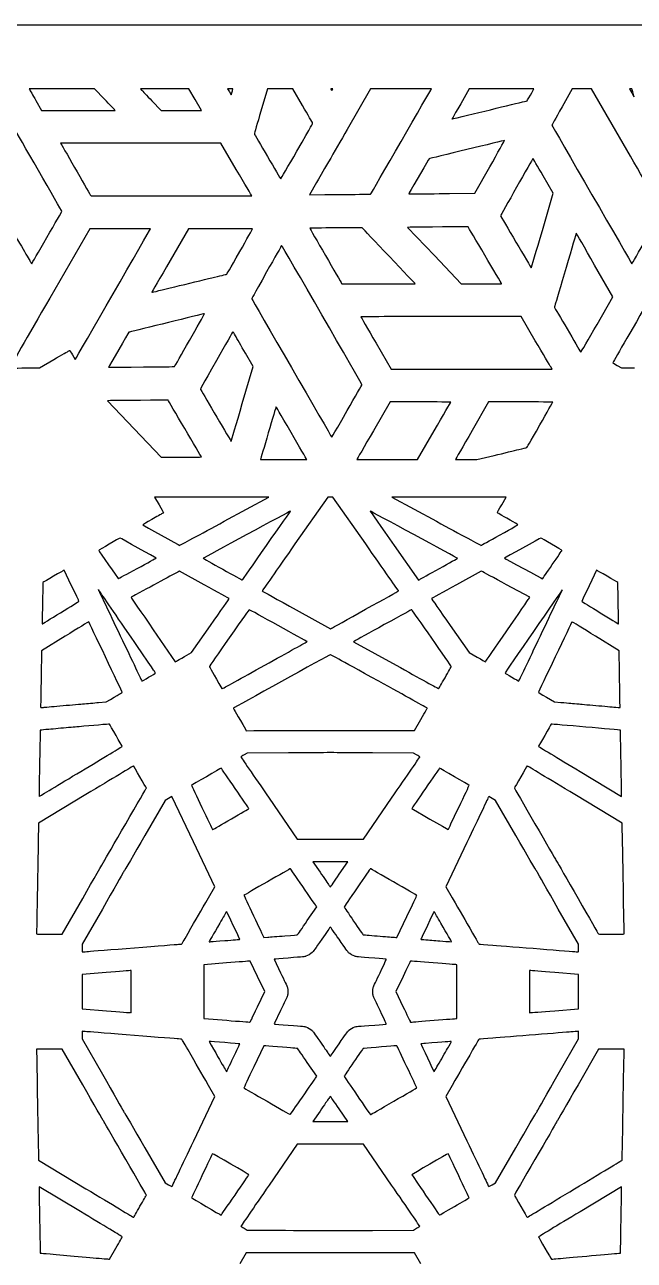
# Model space of a CAD drawing. Extents: x 18 to 192, y 74 to 223.
# Drawn here: x 81.3 to 128.6, y 127.7 to 223.5 of the extents above; entities that cross this region are included whole.
import ezdxf

# ---------------------------------------------------------------- set-up
doc = ezdxf.new("R2010")
doc.units = 0
doc.layers.add('Layer_1', color=7, linetype='CONTINUOUS')

msp = doc.modelspace()

# ---------------------------------------------------------------- linework, layer by layer
at = {"layer": 'Layer_1', "color": 7}
for points in [[(56.576275, 214.565195), (61.718255, 223.472835), (105.00472, 223.468835), (148.29116, 223.464835), (153.43077, 214.560725)], [(87.472905, 217.706985), (86.710905, 218.505175), (84.174145, 218.505305), (81.637385, 218.505435), (81.676485, 218.437635)], [(94.518215, 217.665835), (94.024135, 218.505445), (92.146725, 218.505445), (90.269325, 218.505445), (90.360225, 218.410245)], [(97.233125, 218.502315), (97.034045, 218.498315), (97.170155, 218.267075), (97.306255, 218.035845), (97.374155, 218.266085)], [(102.84696, 217.198445), (102.09201, 218.505225), (101.11036, 218.505335), (100.12872, 218.505455), (99.617495, 216.773315)], [(105.16201, 218.452525), (105.19001, 218.505425), (105.11211, 218.505425)], [(105.16211, 218.452525), (105.16201, 218.452525)], [(110.48037, 218.502305), (108.12312, 218.498305), (106.30648, 215.351525)], [(118.28097, 218.505435), (115.7774, 218.505435), (115.10832, 217.346635)], [(128.00001, 213.761335), (125.26246, 218.505055), (124.51393, 218.505275), (123.76539, 218.505495), (122.97077, 217.101475)], [(82.160075, 217.598455), (82.604575, 216.827075), (85.453305, 216.826635), (88.302025, 216.826195), (88.268425, 216.867495), (88.268465, 216.867505)], [(91.160685, 217.570635), (91.870205, 216.826275), (93.441235, 216.826275), (95.012265, 216.826275), (94.518215, 217.665835)], [(97.705365, 212.252555), (96.507825, 214.286235), (90.293505, 214.286235)], [(114.24016, 210.382335), (116.20009, 210.398635), (117.35672, 212.442035)], [(121.44289, 207.512965), (122.29022, 210.398695), (121.50596, 211.757685)], [(103.93675, 211.246835), (103.38368, 210.288925), (104.56523, 210.299125)], [(86.381415, 210.289135), (86.437015, 210.193835), (92.674685, 210.193835)], [(98.907645, 210.206235), (98.907605, 210.206445)], [(106.92897, 210.319525), (106.92897, 210.319635)], [(111.12254, 210.440405), (111.07464, 210.355205), (111.67745, 210.360205)], [(114.24018, 210.381905), (114.24016, 210.382335)], [(88.698275, 207.654485), (86.343415, 207.654485), (83.228715, 202.259225)], [(96.479315, 207.653995), (93.992235, 207.653715), (92.574065, 205.196765)], [(107.5106, 207.670155), (107.4541, 207.734955), (105.43212, 207.717455)], [(111.1917, 207.763755), (110.97805, 207.759755), (113.06632, 205.569005), (115.15459, 203.378255), (116.72106, 203.378255)], [(125.68464, 200.236215), (126.92102, 202.378415), (125.4999, 204.839965)], [(92.933895, 203.153395), (92.933905, 203.152985)], [(105.87207, 203.414425), (105.89567, 203.378425), (108.73873, 203.378425)], [(111.5818, 203.385425), (111.58174, 203.385925)], [(118.28016, 203.397455), (118.28016, 203.397625)], [(95.218535, 201.019965), (95.239635, 201.060865), (95.159235, 201.042165)], [(120.88914, 198.972995), (119.79071, 200.839195), (113.57543, 200.839195)], [(108.54004, 198.787935), (109.7105, 196.76047), (115.95133, 196.76047), (122.19215, 196.76047), (122.08986, 196.93394)], [(81.909135, 196.86625), (82.441375, 196.87225), (83.546025, 197.509415)], [(84.998845, 197.863025), (85.201045, 197.511865), (85.224545, 197.549065)], [(98.168535, 194.09075), (99.011415, 196.95914), (98.414855, 197.992475)], [(81.909195, 196.8659), (81.909135, 196.86625)], [(90.506195, 196.9385), (90.506185, 196.93805)], [(127.24164, 197.052105), (127.57668, 196.85715), (128.59268, 196.86515)], [(87.935135, 194.32172), (87.705935, 194.31272), (89.787535, 192.12902), (91.869145, 189.94533), (93.436675, 189.94533)], [(111.97987, 194.22063), (109.62633, 194.22063), (108.3392, 191.99128)], [(119.76265, 194.22046), (117.27557, 194.22025), (115.99146, 191.99593)], [(109.40614, 189.74766), (111.76021, 189.74766), (113.04681, 191.97602)], [(94.996515, 189.96533), (94.996515, 189.96489)], [(99.587825, 189.78609), (99.574625, 189.74729), (101.37445, 189.74729), (103.17428, 189.74729), (103.14767, 189.79315)], [(115.52864, 189.74743), (116.35935, 189.74743), (117.6994, 190.07249), (117.6994, 190.07235)], [(93.578995, 186.83691), (91.366585, 186.83291), (91.709015, 186.24024)], [(96.774805, 184.96672), (100.22617, 186.83291), (98.008785, 186.83691)], [(107.74236, 183.212), (105.19983, 186.84064), (104.99918, 186.84064), (104.79853, 186.84064), (102.25387, 183.20881)], [(111.98987, 186.83691), (109.77334, 186.83291), (113.22107, 184.96758)], [(118.28873, 186.24024), (118.63125, 186.83291), (116.41883, 186.83691)], [(109.95504, 183.08356), (111.82868, 180.40938), (111.93519, 180.46748)], [(95.223565, 180.05212), (93.308115, 181.11212), (93.262115, 181.08862)], [(116.78123, 181.06636), (116.69323, 181.11316), (114.77602, 180.05232)], [(120.39463, 178.96652), (120.46893, 179.07251), (118.6691, 180.04602)], [(84.073785, 177.88142), (84.073915, 177.88142)], [(102.35556, 178.09176), (104.9989, 176.6277), (105.0906, 176.6785)], [(107.73644, 178.14375), (107.73646, 178.14397)], [(91.262305, 176.55715), (92.974285, 174.07028), (93.059885, 174.11828)], [(93.691135, 174.48136), (94.236695, 174.79653), (95.699095, 176.88362)], [(114.29927, 176.88369), (115.76177, 174.79629), (116.39106, 174.43311)], [(84.424315, 176.05505), (82.604565, 174.93585), (82.566865, 172.9118)], [(106.93496, 175.71113), (106.79669, 175.63383), (110.09539, 173.80787)], [(127.42318, 173.27171), (127.39318, 174.93598), (125.57467, 176.05513)], [(87.007235, 170.91643), (87.599905, 170.96773), (87.938565, 171.16151)], [(121.75903, 171.33234), (122.38373, 170.97257), (122.88468, 170.92777)], [(127.41226, 170.52981), (127.47366, 170.52781), (127.46348, 171.06769)], [(109.14641, 168.75015), (111.53004, 168.74315), (112.02746, 169.60365)], [(98.406675, 168.84947), (98.474875, 168.73209), (99.069885, 168.74109)], [(101.74234, 167.01506), (98.556325, 166.99996), (98.307705, 166.85543)], [(111.69127, 166.85514), (111.44096, 166.99996), (108.25521, 167.01506)], [(127.55098, 166.24806), (127.55134, 166.24808)], [(124.36969, 165.56538), (127.59078, 163.62682), (127.59378, 163.68012)], [(86.040585, 163.78438), (82.364635, 161.57164), (82.360635, 161.36843)], [(95.548655, 155.76987), (96.044925, 156.62572), (94.378765, 160.12532), (92.712605, 163.62493), (92.454845, 163.47631), (92.197095, 163.32769), (90.618165, 160.61278)], [(100.24346, 163.50694), (102.43068, 160.32701), (104.9989, 160.32687), (107.56712, 160.32673), (109.75402, 163.50597), (109.75402, 163.50607)], [(119.37961, 160.61274), (117.80068, 163.32765), (117.54346, 163.47596), (117.28624, 163.62428), (117.26144, 163.57298)], [(127.63733, 161.36884), (127.63333, 161.57245), (123.95738, 163.78497)], [(115.59476, 160.07365), (113.95291, 156.62558), (114.44916, 155.76976)], [(105.68758, 157.5986), (106.35919, 158.57579), (104.99899, 158.57579), (103.6388, 158.57579), (104.20472, 157.75382)], [(83.213255, 152.96311), (84.208045, 152.96711), (85.787365, 155.72398)], [(87.322515, 154.90598), (85.758375, 152.17449), (85.758375, 151.87513), (85.758375, 151.57578), (85.825375, 151.58378)], [(103.21141, 154.00305), (103.94442, 155.06765), (103.87012, 155.17427)], [(110.07185, 152.70808), (110.16355, 152.70708), (110.93262, 154.32344)], [(124.2394, 151.87558), (124.2394, 152.17445), (122.67526, 154.90594)], [(99.814135, 152.75451), (99.839935, 152.69761), (100.14753, 152.72211)], [(127.78559, 152.9702), (127.78542, 152.9702)], [(86.252235, 151.61958), (86.252295, 151.61916)], [(96.937895, 150.72136), (95.184595, 150.58279), (95.184595, 148.50058), (95.184595, 146.41836), (96.959065, 146.27566)], [(99.350505, 147.31866), (99.913085, 148.50047), (99.350025, 149.68227), (98.786975, 150.86408), (98.739075, 150.86208)], [(100.68447, 151.01513), (100.64567, 151.00513), (101.14009, 149.96796)], [(114.77748, 146.41202), (114.81318, 146.41202), (114.81318, 148.5005), (114.81318, 150.58894), (114.77438, 150.58908)], [(87.610445, 149.98024), (85.758365, 149.83442), (85.758365, 148.50088), (85.758365, 147.16735), (87.631615, 147.01726)], [(89.554295, 148.50204), (89.554295, 150.1405), (89.508395, 150.1335)], [(110.6438, 149.67528), (110.08475, 148.50054), (110.63033, 147.354)], [(120.50349, 150.13262), (120.44349, 150.14062), (120.44349, 148.50053), (120.44349, 146.86043), (120.50349, 146.86843)], [(122.40143, 147.02126), (124.2394, 147.1662), (124.2394, 148.5005), (124.2394, 149.83477), (122.40143, 149.97971)], [(89.554255, 148.50249), (89.554295, 148.50204)], [(99.350465, 147.3188), (99.350505, 147.31866)], [(101.14009, 147.03285), (100.64567, 145.99569), (100.68447, 145.98569)], [(85.825425, 145.41768), (85.758425, 145.42568), (85.758425, 145.12632), (85.758425, 144.82697), (87.322575, 142.09548)], [(122.67519, 142.09514), (124.23936, 144.82672), (124.23936, 145.12599), (124.23936, 145.42527), (124.17236, 145.41727)], [(85.787775, 141.27654), (84.207945, 144.03435), (83.216545, 144.03835)], [(95.640795, 144.63077), (95.595995, 144.62677), (95.754955, 144.3516)], [(99.886755, 144.29836), (99.840455, 144.30136), (99.064845, 142.67293)], [(127.78472, 143.85796), (127.78872, 144.03435), (126.78946, 144.03435), (125.79021, 144.03435), (124.21037, 141.27654)], [(97.468615, 143.36568), (97.468635, 143.36591)], [(103.85052, 141.79855), (103.94392, 141.93409), (103.21117, 142.99832)], [(94.403115, 136.92684), (96.044905, 140.37537), (95.548645, 141.23119)], [(114.44914, 141.23101), (113.95289, 140.37519), (115.59474, 136.92712)], [(102.82715, 140.31176), (102.82718, 140.3122)], [(104.19979, 139.24008), (103.6388, 138.42517), (104.99899, 138.42517), (106.35918, 138.42517), (105.68374, 139.4067)], [(90.617995, 136.38907), (92.196705, 133.67455), (92.452445, 133.5265), (92.708185, 133.37845), (92.734785, 133.42855)], [(94.403175, 136.92721), (94.403115, 136.92684)], [(109.75409, 133.49497), (107.56712, 136.67415), (104.9989, 136.67415), (102.43068, 136.67415), (100.24492, 133.49629)], [(117.26142, 133.4278), (117.28622, 133.3765), (117.54344, 133.52482), (117.80066, 133.67313), (119.37964, 136.38827)], [(82.360435, 135.63302), (82.364435, 135.42982), (86.040375, 133.21707)], [(85.624345, 131.43933), (82.407015, 133.3746), (82.404015, 133.314)], [(123.94183, 133.20614), (123.94148, 133.20614)], [(127.59421, 133.32085), (127.59121, 133.37415), (124.36682, 131.43372)], [(90.233875, 131.85378), (90.234115, 131.85335)], [(98.308275, 130.14535), (98.557465, 130.00048), (101.53124, 129.99148)], [(108.26227, 129.98685), (111.44096, 130.00105), (111.69003, 130.14558)], [(87.819175, 127.75878), (87.868775, 127.75678), (88.366575, 128.61982)], [(100.85124, 128.25055), (98.467465, 128.25755), (97.970295, 127.39705)], [(112.02746, 127.39705), (111.53004, 128.25755), (109.14641, 128.25055)], [(123.28593, 127.85548), (123.28551, 127.8555)]]:
    msp.add_lwpolyline(points, dxfattribs=at)
for points in [[(97.437155, 218.501245)], [(128.48717, 218.153865)], [(114.84317, 216.260685)], [(102.4026, 213.671345)], [(83.015825, 206.970865)], [(121.44289, 207.512965)], [(125.68462, 200.236185)], [(98.168525, 194.09079)], [(106.30517, 193.54957)], [(96.774805, 184.96671)], [(100.04475, 183.08507)], [(118.12444, 183.89293)], [(90.024365, 181.31547)], [(113.45532, 181.30843)], [(122.21446, 181.60809)], [(127.32836, 178.60717)], [(118.67997, 176.47571)], [(121.28958, 176.08414)], [(93.691085, 174.48142)], [(99.908255, 173.80882)], [(90.905745, 172.87233)], [(113.89757, 172.84219)], [(82.739685, 170.54198)], [(102.31072, 168.75009)], [(85.652585, 165.57871)], [(114.95477, 162.7739)], [(97.318925, 161.89831)], [(105.68758, 157.5986)], [(96.826545, 152.4578)], [(101.45701, 152.82623)], [(114.39942, 152.37747)], [(124.23941, 151.8756)], [(122.40143, 147.02134)], [(113.05235, 146.27847)], [(105.67491, 144.45056)], [(113.53322, 143.12102)], [(109.91043, 140.00034)], [(97.606525, 132.72754)], [(114.61724, 131.83561)], [(108.26227, 129.98678)]]:
    msp.add_lwpolyline(points, close=True, dxfattribs=at)
for points in [[(81.676485, 218.437635), (81.697985, 218.400335), (81.915605, 218.022725), (82.160075, 217.598455)], [(97.437115, 218.501325), (97.434115, 218.504325), (97.342615, 218.504325), (97.233125, 218.502315)], [(97.374155, 218.266085), (97.411455, 218.392715), (97.439855, 218.498545), (97.437155, 218.501245)], [(105.11211, 218.505425), (105.06921, 218.505425), (105.03421, 218.501425), (105.03421, 218.497425)], [(105.03421, 218.497425), (105.03421, 218.493425), (105.05101, 218.460725), (105.07151, 218.425725)], [(105.07151, 218.425725), (105.11181, 218.356925), (105.11151, 218.356825), (105.16211, 218.452525)], [(108.13002, 210.350135), (108.14762, 210.369035), (112.83762, 218.488765), (112.83762, 218.500305)], [(112.83762, 218.500305), (112.83762, 218.503305), (111.77686, 218.504305), (110.48037, 218.502305)], [(120.77983, 218.493035), (120.78283, 218.500035), (119.71541, 218.505435), (118.28097, 218.505435)], [(120.51456, 218.020315), (120.65787, 218.273485), (120.77724, 218.486205), (120.77983, 218.493035)], [(128.29798, 218.502555), (128.23748, 218.505555), (128.20358, 218.501555), (128.20668, 218.492455)], [(128.20668, 218.492455), (128.21568, 218.467755), (128.55009, 217.887405), (128.55387, 217.890815)], [(128.40552, 218.456055), (128.39442, 218.497255), (128.39152, 218.498555), (128.29798, 218.502555)], [(128.48722, 218.153905), (128.44852, 218.296805), (128.41182, 218.432775), (128.40552, 218.456055)], [(88.268465, 216.867505), (88.249965, 216.890205), (87.892005, 217.267985), (87.472905, 217.706985)], [(90.360225, 218.410245), (90.410225, 218.357845), (90.770455, 217.980035), (91.160685, 217.570635)], [(114.84317, 216.260695), (116.83597, 216.746955), (120.20463, 217.559995), (120.22653, 217.559995)], [(120.22653, 217.559995), (120.24783, 217.559995), (120.31223, 217.662885), (120.51456, 218.020315)], [(128.55387, 217.890815), (128.55587, 217.892815), (128.52587, 218.010965), (128.48717, 218.153865)], [(99.617495, 216.773315), (99.336315, 215.820635), (99.104965, 215.029595), (99.103365, 215.015445)], [(103.62093, 215.853425), (103.61043, 215.874425), (103.26218, 216.479715), (102.84696, 217.198445)], [(115.10832, 217.346635), (114.42818, 216.168685), (114.42495, 216.162985), (114.4363, 216.162985)], [(122.97077, 217.101475), (122.41677, 216.122615), (122.17896, 215.689965), (122.18546, 215.672725)], [(102.4026, 213.671335), (103.60318, 215.751465), (103.63939, 215.816315), (103.62093, 215.853425)], [(114.4363, 216.162985), (114.4403, 216.162985), (114.62295, 216.206985), (114.84317, 216.260685)], [(122.18546, 215.672725), (122.20026, 215.633525), (128.38023, 204.930825), (128.38807, 204.930845)], [(84.181785, 209.001695), (84.182565, 209.018595), (80.547955, 215.316415), (80.537435, 215.316415)], [(99.103365, 215.015445), (99.099365, 214.984845), (101.14234, 211.504975), (101.15591, 211.518325)], [(106.30648, 215.351525), (105.30732, 213.620795), (104.24095, 211.773685), (103.93675, 211.246835)], [(90.293505, 214.286235), (86.875625, 214.286235), (84.079175, 214.284235), (84.079175, 214.281235)], [(84.079175, 214.281235), (84.079175, 214.277235), (86.182405, 210.630285), (86.381415, 210.289135)], [(101.15591, 211.518325), (101.16091, 211.523325), (101.72206, 212.492235), (102.4026, 213.671345)], [(118.50715, 214.491645), (118.50015, 214.498645), (112.68381, 213.091945), (112.65608, 213.076015)], [(117.35672, 212.442035), (117.99287, 213.565915), (118.51056, 214.488235), (118.50715, 214.491645)], [(130.73587, 209.000645), (130.73681, 209.009645), (129.50567, 211.152295), (128.00001, 213.761335)], [(112.65608, 213.076015), (112.64138, 213.068015), (111.40258, 210.938445), (111.12254, 210.440405)], [(120.71136, 213.105295), (120.67906, 213.069795), (118.19866, 208.666395), (118.20239, 208.651265)], [(121.50596, 211.757685), (121.07461, 212.505135), (120.71704, 213.111555), (120.71136, 213.105295)], [(98.907605, 210.206445), (98.904605, 210.213445), (98.364015, 211.134035), (97.705365, 212.252555)], [(92.674685, 210.193835), (96.267045, 210.193835), (98.910355, 210.198835), (98.907645, 210.206235)], [(104.56523, 210.299125), (105.21509, 210.305125), (106.27877, 210.313925), (106.92897, 210.319525)], [(106.92897, 210.319635), (107.9297, 210.328635), (108.11404, 210.332935), (108.13002, 210.350135)], [(111.67745, 210.360205), (112.00899, 210.363205), (113.16222, 210.373005), (114.24018, 210.381905)], [(83.015845, 206.970865), (83.656765, 208.080055), (84.181435, 208.993925), (84.181785, 209.001695)], [(79.911025, 208.244745), (80.862585, 206.596605), (81.682475, 205.176225), (81.733025, 205.088345)], [(118.20239, 208.651265), (118.21239, 208.610865), (120.57805, 204.608035), (120.58648, 204.617285)], [(81.837735, 204.941345), (81.844735, 204.948345), (82.374915, 205.861665), (83.015825, 206.970865)], [(85.224545, 197.549065), (85.265445, 197.613765), (91.039175, 207.618425), (91.046325, 207.636885)], [(91.046325, 207.636885), (91.051325, 207.650985), (90.576405, 207.654485), (88.698275, 207.654485)], [(98.965885, 207.643695), (98.966175, 207.649695), (97.847215, 207.654195), (96.479315, 207.653995)], [(97.974425, 205.883615), (98.519445, 206.845845), (98.965605, 207.637875), (98.965885, 207.643695)], [(103.40536, 207.694655), (103.40136, 207.689655), (105.81427, 203.502635), (105.87207, 203.414425)], [(105.43212, 207.717455), (104.32003, 207.707455), (103.40799, 207.697555), (103.40536, 207.694655)], [(109.57443, 205.499415), (108.47041, 206.657705), (107.54169, 207.634545), (107.5106, 207.670155)], [(115.69046, 207.796955), (115.68246, 207.803955), (111.89686, 207.776255), (111.1917, 207.763755)], [(118.28016, 203.397625), (118.27016, 203.423725), (115.70234, 207.785865), (115.69046, 207.796955)], [(120.58648, 204.617285), (120.59148, 204.623285), (120.97685, 205.925825), (121.44289, 207.512965)], [(124.0709, 207.301345), (124.0669, 207.301195), (123.71429, 206.112215), (123.28807, 204.659035)], [(125.4999, 204.839965), (124.71828, 206.193815), (124.07523, 207.301435), (124.0709, 207.301345)], [(128.38807, 204.930845), (128.39207, 204.930855), (128.92141, 205.842745), (129.56465, 206.957265)], [(101.22199, 206.358945), (101.21699, 206.353945), (100.69103, 205.427565), (100.05338, 204.300695)], [(107.45336, 195.56182), (107.45436, 195.59302), (101.23405, 206.371195), (101.22199, 206.358945)], [(81.733025, 205.088345), (81.788025, 204.992745), (81.830025, 204.933685), (81.837735, 204.941345)], [(92.574065, 205.196765), (91.794075, 203.845435), (91.153785, 202.734305), (91.151195, 202.727585)], [(96.948345, 204.123855), (96.977245, 204.131855), (97.159765, 204.445375), (97.974425, 205.883615)], [(111.58174, 203.385925), (111.58174, 203.389925), (110.67845, 204.341115), (109.57443, 205.499415)], [(95.798455, 203.845295), (96.411585, 203.992855), (96.929035, 204.118215), (96.948345, 204.123855)], [(100.05338, 204.300695), (98.989895, 202.421275), (98.895435, 202.249145), (98.911185, 202.219305)], [(123.28807, 204.659035), (122.86184, 203.205855), (122.48201, 201.915565), (122.44399, 201.791725)], [(91.165295, 202.722585), (91.175595, 202.726585), (91.971515, 202.920195), (92.933895, 203.153395)], [(92.933905, 203.152985), (93.896275, 203.386185), (95.185325, 203.697725), (95.798455, 203.845295)], [(108.73873, 203.378425), (110.30242, 203.378425), (111.5818, 203.381425), (111.5818, 203.385425)], [(116.72106, 203.378255), (118.03669, 203.378255), (118.28635, 203.381255), (118.28016, 203.397455)], [(83.228715, 202.259225), (81.515635, 199.291825), (80.114015, 196.86006), (80.114015, 196.8553)], [(91.151195, 202.727585), (91.148195, 202.720585), (91.155195, 202.718585), (91.165295, 202.722585)], [(98.911185, 202.219305), (98.923485, 202.196005), (105.04534, 191.58729), (105.10118, 191.4925)], [(129.90216, 202.461115), (128.25514, 199.608905), (126.90736, 197.268935), (126.90709, 197.261175)], [(122.44399, 201.791725), (122.39239, 201.623705), (122.37819, 201.559235), (122.38809, 201.537725)], [(122.38809, 201.537725), (122.39879, 201.514425), (124.29899, 198.281025), (124.39802, 198.117665)], [(95.159235, 201.042165), (94.305445, 200.843235), (89.375475, 199.636115), (89.362865, 199.622905)], [(92.922585, 196.96375), (92.928585, 196.96975), (95.192715, 200.970045), (95.218535, 201.019965)], [(113.57543, 200.839195), (110.09679, 200.839195), (107.36223, 200.834195), (107.36487, 200.826995)], [(107.36487, 200.826995), (107.36787, 200.819995), (107.89628, 199.902725), (108.54004, 198.787935)], [(124.43732, 198.082365), (124.44332, 198.088365), (125.00461, 199.057975), (125.68462, 200.236185)], [(89.362865, 199.622905), (89.345565, 199.604705), (87.821955, 196.96965), (87.808465, 196.9345)], [(97.440465, 199.667635), (97.435465, 199.667775), (96.865365, 198.667775), (96.173465, 197.445425)], [(97.633875, 199.346615), (97.532445, 199.523045), (97.445405, 199.667515), (97.440465, 199.667635)], [(98.414855, 197.992475), (98.086755, 198.560815), (97.735305, 199.170175), (97.633875, 199.346615)], [(122.08986, 196.93394), (122.03356, 197.02904), (121.49328, 197.946595), (120.88914, 198.972995)], [(83.546025, 197.509415), (84.153585, 197.859845), (84.677205, 198.161785), (84.709635, 198.180385)], [(84.709635, 198.180385), (84.742035, 198.198985), (84.774935, 198.214185), (84.782635, 198.214185)], [(84.782635, 198.214185), (84.790635, 198.214185), (84.887635, 198.056165), (84.998845, 197.863025)], [(96.173465, 197.445425), (95.031455, 195.4279), (94.917005, 195.22004), (94.932225, 195.19117)], [(124.39802, 198.117665), (124.41362, 198.091865), (124.43132, 198.075965), (124.43732, 198.082365)], [(80.114015, 196.8553), (80.114015, 196.8473), (80.560465, 196.8503), (81.909195, 196.8659)], [(87.808465, 196.9345), (87.799465, 196.9119), (87.563275, 196.9116), (90.506195, 196.9385)], [(90.506185, 196.93805), (91.833005, 196.94995), (92.920385, 196.96155), (92.922585, 196.96375)], [(126.90709, 197.261175), (126.90682, 197.253175), (127.05737, 197.159335), (127.24164, 197.052105)], [(106.30517, 193.54957), (106.9362, 194.64322), (107.45289, 195.54874), (107.45336, 195.56182)], [(94.932225, 195.19117), (94.943725, 195.16927), (96.953595, 191.75104), (97.298625, 191.16649)], [(92.411815, 194.35922), (92.403815, 194.36722), (88.178285, 194.33162), (87.935135, 194.32172)], [(94.996515, 189.96489), (94.989515, 189.98399), (92.421405, 194.34954), (92.411815, 194.35922)], [(97.316125, 191.18769), (97.321125, 191.20679), (97.704935, 192.51318), (98.168525, 194.09079)], [(100.78351, 193.84432), (100.77751, 193.83002), (100.50881, 192.91981), (100.18669, 191.82162)], [(101.95784, 191.85465), (101.06434, 193.40295), (100.79206, 193.86427), (100.78351, 193.84432)], [(105.10118, 191.4925), (105.11018, 191.4765), (105.00358, 191.29381), (106.30517, 193.54957)], [(114.3334, 194.21263), (114.3334, 194.21663), (113.27431, 194.22063), (111.97987, 194.22063)], [(113.04681, 191.97602), (113.75443, 193.20182), (114.3334, 194.20829), (114.3334, 194.21263)], [(122.24974, 194.21246), (122.24974, 194.21646), (121.13055, 194.22046), (119.76265, 194.22046)], [(121.25186, 192.44152), (121.80069, 193.41112), (122.24974, 194.20804), (122.24974, 194.21246)], [(100.18669, 191.82162), (99.864565, 190.72342), (99.595075, 189.80743), (99.587825, 189.78609)], [(103.14767, 189.79315), (103.13297, 189.81835), (102.5976, 190.74605), (101.95784, 191.85465)], [(108.3392, 191.99128), (107.63128, 190.76513), (107.05207, 189.75866), (107.05207, 189.75466)], [(115.99146, 191.99593), (115.2852, 190.77255), (114.70523, 189.76618), (114.70264, 189.75953)], [(120.22636, 190.67862), (120.24836, 190.67862), (120.45868, 191.04024), (121.25186, 192.44152)], [(97.298625, 191.16649), (97.302625, 191.15949), (97.310925, 191.16849), (97.316125, 191.18769)], [(119.61909, 190.53801), (119.93789, 190.61531), (120.21116, 190.67862), (120.22636, 190.67862)], [(93.436675, 189.94533), (94.784975, 189.94533), (95.003125, 189.94833), (94.996515, 189.96533)], [(107.05207, 189.75466), (107.05207, 189.75066), (108.1114, 189.74766), (109.40614, 189.74766)], [(114.70264, 189.75953), (114.69964, 189.75253), (115.07176, 189.74743), (115.52864, 189.74743)], [(117.6994, 190.07235), (118.43643, 190.25113), (119.30029, 190.46068), (119.61909, 190.53801)], [(98.008785, 186.83691), (96.789225, 186.83891), (94.795815, 186.83891), (93.578995, 186.83691)], [(116.41883, 186.83691), (115.20199, 186.83891), (113.20896, 186.83891), (111.98987, 186.83691)], [(91.709015, 186.24024), (91.897345, 185.91428), (92.051555, 185.64298), (92.051695, 185.63737)], [(117.94603, 185.63842), (117.94617, 185.64342), (118.10035, 185.91428), (118.28873, 186.24024)], [(91.143245, 185.10105), (90.763755, 184.88164), (90.453875, 184.69678), (90.454615, 184.69025)], [(91.942595, 185.56357), (91.882495, 185.52857), (91.522745, 185.32046), (91.143245, 185.10105)], [(92.051695, 185.63737), (92.051835, 185.63137), (92.002695, 185.59857), (91.942595, 185.56357)], [(93.312125, 183.10124), (93.318125, 183.10083), (94.876565, 183.9403), (96.774805, 184.96671)], [(101.91268, 185.76143), (101.90768, 185.76543), (95.155505, 182.11707), (95.139505, 182.10155)], [(100.04475, 183.08507), (101.07438, 184.55483), (101.91495, 185.75919), (101.91268, 185.76143)], [(108.08556, 185.76191), (108.08356, 185.75991), (108.92454, 184.55437), (109.95504, 183.08356)], [(114.8587, 182.10148), (114.8428, 182.11728), (108.09027, 185.76662), (108.08556, 185.76191)], [(113.22107, 184.96758), (115.11732, 183.94166), (116.67417, 183.10187), (116.68075, 183.10139)], [(118.94774, 185.04776), (118.18221, 185.48809), (117.94581, 185.62748), (117.94603, 185.63842)], [(119.53771, 184.70219), (119.52751, 184.71119), (119.26206, 184.86696), (118.94774, 185.04776)], [(90.454615, 184.69025), (90.455615, 184.67855), (93.289915, 183.10268), (93.312125, 183.10124)], [(118.12444, 183.89293), (119.2609, 184.52192), (119.55237, 184.68882), (119.53771, 184.70219)], [(88.684025, 183.66781), (88.662925, 183.67481), (87.027955, 182.72846), (87.031935, 182.71204)], [(91.487145, 182.11274), (91.487465, 182.11974), (88.712255, 183.65906), (88.684025, 183.66781)], [(98.170915, 180.41077), (98.171905, 180.41177), (99.015125, 181.61531), (100.04475, 183.08507)], [(102.25387, 183.20881), (100.8543, 181.2113), (99.709885, 179.57216), (99.710715, 179.56628)], [(110.28773, 179.57091), (110.28573, 179.57791), (109.14076, 181.21625), (107.74236, 183.212)], [(116.68075, 183.10139), (116.68775, 183.10091), (117.33699, 183.45711), (118.12444, 183.89293)], [(121.32217, 183.67156), (121.30787, 183.67064), (118.5107, 182.1196), (118.51098, 182.11274)], [(122.96588, 182.71158), (122.96888, 182.72408), (121.34407, 183.67297), (121.32217, 183.67156)], [(87.031935, 182.71204), (87.039935, 182.67714), (88.532775, 180.51955), (88.546575, 180.52225)], [(90.024365, 181.31547), (90.828705, 181.75009), (91.486955, 182.10886), (91.487145, 182.11274)], [(95.139505, 182.10155), (95.134505, 182.09655), (95.813545, 181.71327), (96.649395, 181.25038)], [(113.45532, 181.30847), (114.23281, 181.73901), (114.86433, 182.09586), (114.8587, 182.10148)], [(118.51098, 182.11274), (118.51129, 182.10474), (121.44783, 180.51777), (121.45951, 180.51891)], [(122.21446, 181.60809), (122.6258, 182.20677), (122.96394, 182.70334), (122.96588, 182.71158)], [(84.355965, 181.17786), (84.351965, 181.18186), (82.722215, 180.24014), (82.709785, 180.22672)], [(85.501355, 178.76149), (85.504355, 178.76449), (84.365605, 181.16723), (84.355965, 181.17786)], [(88.546575, 180.52225), (88.554575, 180.52425), (89.220025, 180.88084), (90.024365, 181.31547)], [(93.262115, 181.08862), (93.224215, 181.06922), (91.308775, 180.03437), (89.892955, 179.26835)], [(96.649395, 181.25038), (97.485245, 180.7875), (98.169935, 180.40967), (98.170915, 180.41077)], [(111.93519, 180.46748), (111.99379, 180.49948), (112.67783, 180.87789), (113.45532, 181.30843)], [(121.45951, 180.51891), (121.46351, 180.51929), (121.80312, 181.00942), (122.21446, 181.60809)], [(125.64203, 181.17804), (125.63203, 181.16754), (124.49323, 178.7646), (124.49645, 178.76161)], [(127.29038, 180.21935), (127.28138, 180.23555), (125.64857, 181.1852), (125.64203, 181.17804)], [(82.709785, 180.22672), (82.703785, 180.22072), (82.689185, 179.62174), (82.676785, 178.89608)], [(118.6691, 180.04602), (117.67919, 180.58145), (116.82965, 181.04061), (116.78123, 181.06636)], [(127.32838, 178.60717), (127.31298, 179.48397), (127.29588, 180.20945), (127.29038, 180.21935)], [(87.005775, 179.67041), (87.000775, 179.67541), (87.005915, 179.65991), (87.017275, 179.63661)], [(89.237475, 176.43276), (88.015095, 178.20876), (87.010825, 179.6657), (87.005775, 179.67041)], [(87.017275, 179.63661), (87.028675, 179.61331), (87.789585, 178.01472), (88.708235, 176.08414)], [(89.892955, 179.26835), (89.697525, 179.16262), (89.547905, 179.0732), (89.548775, 179.06266)], [(97.150255, 178.98141), (97.144255, 178.98741), (96.277055, 179.46912), (95.223565, 180.05212)], [(99.710715, 179.56628), (99.711545, 179.56028), (100.90173, 178.89686), (102.35556, 178.09176)], [(107.73646, 178.14397), (109.14122, 178.92193), (110.28929, 179.56405), (110.28773, 179.57091)], [(114.77602, 180.05232), (113.72156, 179.46885), (112.85386, 178.98689), (112.8478, 178.98128)], [(122.98732, 179.66484), (122.95992, 179.63644), (118.55354, 173.22556), (118.54964, 173.20854)], [(121.28954, 176.08417), (122.20817, 178.01475), (122.96902, 179.61336), (122.98032, 179.63664)], [(122.98032, 179.63664), (122.99162, 179.65994), (122.99472, 179.67264), (122.98732, 179.66484)], [(82.676785, 178.89608), (82.664385, 178.17042), (82.650285, 177.4481), (82.645485, 177.29094)], [(84.073915, 177.88142), (84.856805, 178.36334), (85.499145, 178.75938), (85.501355, 178.76149)], [(89.548775, 179.06266), (89.549625, 179.05246), (90.320715, 177.92493), (91.262305, 176.55715)], [(95.699095, 176.88362), (96.503415, 178.03151), (97.156435, 178.97552), (97.150255, 178.98141)], [(112.8478, 178.98128), (112.8418, 178.97528), (113.4949, 178.03176), (114.29927, 176.88369)], [(118.67994, 176.47575), (119.58216, 177.78738), (120.35377, 178.90823), (120.39463, 178.96652)], [(124.49645, 178.76161), (124.51165, 178.74741), (127.34958, 177.00622), (127.35256, 177.0092)], [(127.35256, 177.0092), (127.35456, 177.0112), (127.34356, 177.73037), (127.32836, 178.60717)], [(82.645485, 177.29094), (82.640485, 177.13378), (82.639485, 177.00519), (82.643485, 177.00519)], [(82.643485, 177.00519), (82.647485, 177.00519), (83.290895, 177.39949), (84.073785, 177.88142)], [(98.711565, 178.11561), (98.695665, 178.11961), (98.259545, 177.50829), (97.152895, 175.92991)], [(103.18784, 175.63884), (103.17364, 175.65374), (98.736675, 178.10876), (98.711565, 178.11561)], [(105.0906, 176.6785), (105.141, 176.7064), (106.33168, 177.36579), (107.73644, 178.14375)], [(111.30885, 178.11079), (111.29695, 178.11879), (110.5942, 177.73729), (109.18217, 176.95574)], [(114.38197, 173.71), (114.38177, 173.7371), (111.34506, 178.0858), (111.30885, 178.11079)], [(86.253325, 177.17425), (86.248325, 177.17425), (85.425175, 176.67061), (84.424315, 176.05505)], [(88.858045, 171.71325), (88.847545, 171.75435), (86.262445, 177.17425), (86.253325, 177.17425)], [(91.442005, 173.18719), (91.456205, 173.20029), (90.998185, 173.87464), (89.237475, 176.43276)], [(109.18217, 176.95574), (108.02226, 176.31373), (107.01101, 175.75366), (106.93496, 175.71113)], [(117.02995, 174.08043), (117.03495, 174.08643), (117.77774, 175.16409), (118.67997, 176.47571)], [(123.74567, 177.17427), (123.73567, 177.17427), (121.15088, 171.75765), (121.13968, 171.71327)], [(125.57467, 176.05513), (124.57449, 176.67066), (123.75144, 177.17427), (123.74567, 177.17427)], [(88.708235, 176.08414), (89.626885, 174.15356), (90.380535, 172.574), (90.382995, 172.574)], [(97.152895, 175.92991), (96.307735, 174.72448), (95.616105, 173.72552), (95.615935, 173.71)], [(99.908225, 173.80877), (101.71711, 174.80996), (103.19293, 175.63349), (103.18784, 175.63884)], [(119.61164, 172.57476), (119.61564, 172.57435), (120.37094, 174.15356), (121.28958, 176.08414)], [(93.059885, 174.11828), (93.106985, 174.14468), (93.391025, 174.30808), (93.691085, 174.48142)], [(104.97333, 174.62336), (104.91773, 174.59756), (97.492485, 170.48462), (97.482685, 170.47425)], [(108.74805, 172.56636), (105.50128, 174.36269), (105.0001, 174.63581), (104.97333, 174.62336)], [(116.39106, 174.43311), (116.73716, 174.23336), (117.02467, 174.07465), (117.02995, 174.08043)], [(95.615935, 173.71), (95.615695, 173.6877), (95.928775, 173.13626), (96.591765, 171.99122)], [(96.608865, 171.98422), (96.614865, 171.98622), (98.099375, 172.80764), (99.908255, 173.80882)], [(110.09539, 173.80787), (111.90968, 172.80359), (113.39834, 171.98656), (113.40352, 171.99224)], [(113.89757, 172.84216), (114.1641, 173.30395), (114.38208, 173.69447), (114.38197, 173.71)], [(82.566865, 172.9118), (82.546165, 171.79858), (82.528665, 170.80679), (82.528065, 170.70784)], [(90.382995, 172.574), (90.384995, 172.574), (90.620695, 172.70825), (90.905745, 172.87233)], [(90.905745, 172.87236), (91.190795, 173.03644), (91.432105, 173.17811), (91.442005, 173.18719)], [(112.50839, 170.47958), (112.49939, 170.48758), (110.80717, 171.42711), (108.74805, 172.56636)], [(113.40352, 171.99224), (113.40852, 171.99824), (113.63103, 172.38041), (113.89757, 172.84219)], [(118.54964, 173.20854), (118.54764, 173.19844), (118.77075, 173.06003), (119.07478, 172.88324)], [(119.07478, 172.88324), (119.36582, 172.71399), (119.60741, 172.57517), (119.61164, 172.57476)], [(127.46348, 171.06769), (127.45748, 171.36455), (127.43978, 172.35636), (127.42318, 173.27171)], [(87.938565, 171.16151), (88.818425, 171.66495), (88.863465, 171.69198), (88.858045, 171.71325)], [(96.591765, 171.99122), (96.595765, 171.98522), (96.603065, 171.98222), (96.608865, 171.98422)], [(121.13968, 171.71327), (121.13568, 171.69817), (121.31425, 171.58849), (121.75903, 171.33234)], [(82.528065, 170.70784), (82.527065, 170.49872), (82.500665, 170.51914), (82.739685, 170.54198)], [(82.739705, 170.542), (82.820605, 170.55), (83.397965, 170.6008), (84.022735, 170.65537)], [(84.022735, 170.65537), (84.647505, 170.70997), (85.441255, 170.77953), (85.786625, 170.8099)], [(85.786625, 170.8099), (86.131995, 170.8403), (86.681265, 170.8882), (87.007235, 170.91643)], [(122.88468, 170.92777), (123.1602, 170.90307), (123.49992, 170.87287), (123.63962, 170.86067)], [(123.63962, 170.86067), (123.77932, 170.84837), (124.07142, 170.82267), (124.28873, 170.80347)], [(124.28873, 170.80347), (124.50604, 170.78427), (125.19502, 170.72387), (125.81979, 170.66913)], [(125.81979, 170.66913), (126.44456, 170.61443), (127.04463, 170.56108), (127.15329, 170.55061)], [(127.15329, 170.55061), (127.26194, 170.54011), (127.37848, 170.53071), (127.41226, 170.52981)], [(97.482685, 170.47425), (97.474685, 170.46625), (97.833435, 169.83583), (98.406675, 168.84947)], [(112.02746, 169.60365), (112.40027, 170.24858), (112.52075, 170.46802), (112.50839, 170.47958)], [(82.499125, 168.76895), (82.494125, 168.76395), (82.405125, 164.20181), (82.400825, 163.72235)], [(82.922065, 168.81195), (82.693115, 168.79185), (82.502795, 168.77255), (82.499125, 168.76895)], [(84.304955, 168.93321), (83.773325, 168.88661), (83.151025, 168.83203), (82.922065, 168.81195)], [(85.504405, 169.03893), (85.376345, 169.02743), (84.836595, 168.97983), (84.304955, 168.93321)], [(87.868095, 169.24129), (87.864095, 169.24529), (86.416385, 169.12104), (85.504405, 169.03893)], [(88.853235, 167.50777), (88.861235, 167.51577), (87.898805, 169.20982), (87.868095, 169.24129)], [(99.069885, 168.74109), (99.397135, 168.74609), (100.85551, 168.75009), (102.31072, 168.75009)], [(102.31074, 168.75015), (103.76594, 168.75068), (104.99149, 168.75215), (105.03418, 168.75415)], [(105.03418, 168.75415), (105.16937, 168.75915), (106.68553, 168.75715), (109.14641, 168.75015)], [(122.13003, 169.24163), (122.10803, 169.21913), (121.13516, 167.51737), (121.14097, 167.51156)], [(127.49844, 168.76938), (127.49044, 168.77738), (122.1367, 169.24846), (122.13003, 169.24163)], [(127.55134, 166.24808), (127.52594, 167.63113), (127.50214, 168.76571), (127.49844, 168.76938)], [(85.652565, 165.57875), (87.406575, 166.63377), (88.846875, 167.50182), (88.853235, 167.50777)], [(98.307705, 166.85543), (98.170955, 166.77593), (98.058435, 166.70549), (98.057655, 166.69888)], [(108.25521, 167.01506), (104.46442, 167.03296), (105.53343, 167.03296), (101.74234, 167.01506)], [(111.94125, 166.69782), (111.94142, 166.70482), (111.82893, 166.77552), (111.69127, 166.85514)], [(121.14097, 167.51156), (121.14497, 167.50756), (122.59809, 166.63158), (124.36969, 165.56538)], [(89.730635, 165.99729), (89.722635, 165.99715), (88.062355, 165.00139), (86.040585, 163.78438)], [(90.727965, 164.28322), (90.714265, 164.32722), (89.742465, 165.99743), (89.730635, 165.99729)], [(96.540845, 165.81856), (96.526545, 165.83336), (94.231605, 164.50595), (94.234215, 164.48445)], [(98.684175, 162.69712), (98.684175, 162.70712), (96.564445, 165.79411), (96.540845, 165.81856)], [(98.057655, 166.69888), (98.056885, 166.69188), (99.040485, 165.2559), (100.24346, 163.50694)], [(109.75402, 163.50607), (110.95682, 165.25466), (111.94107, 166.69094), (111.94125, 166.69782)], [(113.45728, 165.8187), (113.42228, 165.7819), (111.31347, 162.70383), (111.3167, 162.69433)], [(115.76359, 164.48456), (115.76659, 164.50626), (113.47149, 165.83366), (113.45728, 165.8187)], [(120.26732, 165.99748), (120.25552, 165.99748), (119.28369, 164.32711), (119.27, 164.28328)], [(123.95738, 163.78497), (121.93561, 165.00186), (120.27509, 165.99749), (120.26732, 165.99748)], [(127.59378, 163.68012), (127.59578, 163.70942), (127.57638, 164.86501), (127.55098, 166.24806)], [(82.431725, 163.64355), (82.449225, 163.65255), (83.898575, 164.5237), (85.652585, 165.57871)], [(89.132915, 161.51918), (90.012705, 163.03133), (90.730475, 164.27515), (90.727965, 164.28322)], [(94.234215, 164.48445), (94.236215, 164.46965), (95.833495, 161.10815), (95.856155, 161.07149)], [(114.95477, 162.7739), (115.39848, 163.70523), (115.76244, 164.47503), (115.76359, 164.48456)], [(119.27, 164.28328), (119.267, 164.27528), (119.98732, 163.02746), (120.86963, 161.51044)], [(82.400825, 163.72235), (82.399965, 163.62735), (82.400205, 163.62675), (82.431725, 163.64355)], [(117.26144, 163.57298), (117.24774, 163.54478), (116.49778, 161.97009), (115.59476, 160.07365)], [(97.318925, 161.89831), (98.069815, 162.33172), (98.684175, 162.69118), (98.684175, 162.69712)], [(111.3167, 162.69433), (111.3237, 162.67423), (114.12826, 161.06047), (114.13842, 161.07079)], [(114.13842, 161.07079), (114.14342, 161.07579), (114.51107, 161.84256), (114.95477, 162.7739)], [(82.360635, 161.36843), (82.330735, 159.92956), (82.208225, 152.97804), (82.212595, 152.97011)], [(87.503755, 158.69752), (87.520055, 158.73732), (88.253135, 160.00703), (89.132915, 161.51918)], [(95.856155, 161.07149), (95.861155, 161.06349), (95.883355, 161.06949), (95.909055, 161.08419)], [(95.909055, 161.08419), (95.933555, 161.09859), (96.568035, 161.46491), (97.318925, 161.89831)], [(120.86963, 161.51044), (121.75193, 159.99343), (122.48507, 158.72365), (122.49881, 158.68873)], [(127.78542, 152.9702), (127.78942, 152.9782), (127.66785, 159.8895), (127.63733, 161.36884)], [(90.618165, 160.61278), (89.749755, 159.11958), (89.016535, 157.8701), (88.988795, 157.83616)], [(121.00898, 157.83612), (120.98128, 157.87002), (120.24802, 159.11954), (119.37961, 160.61274)], [(85.787365, 155.72398), (86.656085, 157.2405), (87.391025, 158.51367), (87.420555, 158.55326)], [(87.420555, 158.55326), (87.450055, 158.59286), (87.487555, 158.65776), (87.503755, 158.69752)], [(122.49881, 158.68873), (122.51261, 158.65383), (122.55341, 158.58395), (122.58961, 158.53351)], [(122.58961, 158.53351), (122.62581, 158.48311), (123.35872, 157.21306), (124.21829, 155.71129)], [(88.912495, 157.70596), (88.898295, 157.66826), (88.182805, 156.4083), (87.322515, 154.90598)], [(88.988795, 157.83616), (88.961095, 157.80216), (88.926695, 157.74366), (88.912495, 157.70596)], [(101.90191, 158.03011), (101.89291, 158.03911), (98.343345, 156.00523), (98.299665, 155.96623)], [(102.85432, 156.64967), (102.33653, 157.4025), (101.90794, 158.0237), (101.90191, 158.03011)], [(104.20472, 157.75382), (104.51597, 157.30173), (104.82172, 156.85727), (104.88415, 156.76613)], [(105.00682, 156.61091), (105.01182, 156.61691), (105.3182, 157.06114), (105.68758, 157.5986)], [(108.09906, 158.03298), (108.09406, 158.02798), (107.63451, 157.36259), (107.07733, 156.55382)], [(111.70579, 155.951), (111.71079, 155.9653), (108.11017, 158.04409), (108.09906, 158.03298)], [(121.08528, 157.70592), (121.07108, 157.74362), (121.03678, 157.80212), (121.00898, 157.83612)], [(122.67526, 154.90594), (121.81497, 156.40826), (121.09949, 157.66825), (121.08528, 157.70592)], [(103.87012, 155.17427), (103.82922, 155.23297), (103.37212, 155.89685), (102.85432, 156.64967)], [(104.88415, 156.76613), (104.94655, 156.67503), (105.00179, 156.60514), (105.00682, 156.61091)], [(107.07733, 156.55382), (106.47731, 155.68286), (106.06649, 155.07377), (106.0697, 155.05986)], [(93.964785, 153.02652), (94.597035, 154.12609), (94.951955, 154.74082), (95.548655, 155.76987)], [(98.299665, 155.96623), (98.293665, 155.96123), (98.626375, 155.24906), (99.038665, 154.3841)], [(110.93262, 154.32344), (111.35561, 155.21269), (111.70353, 155.94509), (111.70579, 155.951)], [(114.44916, 155.76976), (115.06202, 154.71284), (115.41969, 154.09334), (116.03273, 153.02698)], [(124.21829, 155.71129), (125.07786, 154.20951), (125.78391, 152.97602), (125.7873, 152.9702)], [(96.912465, 154.65632), (96.896465, 154.62732), (96.676385, 154.24475), (96.423345, 153.80625)], [(96.949565, 154.70922), (96.944565, 154.70922), (96.928365, 154.68532), (96.912465, 154.65632)], [(97.973525, 152.55464), (97.981525, 152.56264), (96.960695, 154.70938), (96.949565, 154.70922)], [(99.038665, 154.3841), (99.450965, 153.51914), (99.799915, 152.78583), (99.814135, 152.75451)], [(106.0697, 155.05986), (106.0727, 155.04696), (106.404, 154.558), (106.80595, 153.9733)], [(113.04838, 154.70926), (113.03758, 154.70942), (112.01628, 152.56273), (112.02363, 152.55537)], [(113.08538, 154.65636), (113.06938, 154.68536), (113.05278, 154.70926), (113.04838, 154.70926)], [(113.57451, 153.80629), (113.32146, 154.24479), (113.10135, 154.62732), (113.08538, 154.65636)], [(96.423345, 153.80625), (95.925495, 152.94354), (95.608395, 152.3943), (95.598475, 152.3775)], [(102.46865, 152.92213), (102.47365, 152.93113), (102.80825, 153.41752), (103.21141, 154.00305)], [(104.9989, 153.51224), (104.9909, 153.51207), (104.69102, 153.08443), (104.33197, 152.56191)], [(105.67164, 152.55515), (105.3094, 153.08171), (105.00666, 153.5124), (104.9989, 153.51224)], [(106.80595, 153.9733), (107.20791, 153.38861), (107.53726, 152.90922), (107.53784, 152.90798)], [(114.39937, 152.37754), (114.38937, 152.39434), (114.07235, 152.94358), (113.57451, 153.80629)], [(82.212595, 152.97011), (82.215595, 152.96411), (82.666125, 152.96111), (83.213255, 152.96311)], [(93.457895, 152.19131), (93.480795, 152.19631), (93.601675, 152.39504), (93.964785, 153.02652)], [(95.598475, 152.3775), (95.588175, 152.3601), (95.640375, 152.3635), (96.826545, 152.4578)], [(96.826505, 152.45784), (97.454015, 152.50774), (97.970175, 152.55134), (97.973525, 152.55464)], [(100.14753, 152.72211), (100.31671, 152.73561), (100.90597, 152.78241), (101.45701, 152.82623)], [(101.45701, 152.82623), (102.12261, 152.87913), (102.46217, 152.91133), (102.46865, 152.92213)], [(104.33197, 152.56191), (103.82335, 151.82175), (103.65927, 151.59317), (103.5892, 151.52721)], [(106.41459, 151.52016), (106.34979, 151.57976), (106.17775, 151.81947), (105.67164, 152.55515)], [(107.53784, 152.90798), (107.53842, 152.90698), (108.03103, 152.86688), (108.63251, 152.81928)], [(108.63251, 152.81928), (109.234, 152.77168), (109.78327, 152.72758), (109.85312, 152.72118)], [(109.85312, 152.72118), (109.92302, 152.71518), (110.0214, 152.70888), (110.07185, 152.70808)], [(112.02363, 152.55537), (112.02663, 152.55237), (112.19382, 152.53647), (112.39474, 152.52037)], [(112.39474, 152.52037), (112.59566, 152.50427), (113.09343, 152.46407), (113.50089, 152.43087)], [(113.50089, 152.43087), (114.2737, 152.36797), (114.40982, 152.35987), (114.39942, 152.37747)], [(116.03273, 153.02698), (116.48673, 152.23726), (116.51119, 152.19802), (116.55367, 152.19128)], [(125.7873, 152.9702), (125.7903, 152.9642), (126.24039, 152.9596), (126.78663, 152.9596)], [(126.78663, 152.9596), (127.33287, 152.9596), (127.7824, 152.9646), (127.78559, 152.9702)], [(85.825375, 151.58378), (85.862275, 151.58778), (86.054325, 151.60408), (86.252235, 151.61958)], [(86.252295, 151.61916), (86.450195, 151.63466), (88.053575, 151.76175), (89.815345, 151.9015)], [(89.815345, 151.9015), (91.577115, 152.04125), (93.110645, 152.16225), (93.223175, 152.17041)], [(93.223175, 152.17041), (93.335715, 152.17841), (93.441335, 152.18791), (93.457895, 152.19131)], [(103.5892, 151.52721), (103.4884, 151.43231), (103.24071, 151.28497), (103.10543, 151.23942)], [(106.89685, 151.23789), (106.76454, 151.28249), (106.51262, 151.42992), (106.41459, 151.52016)], [(116.55367, 152.19128), (116.57817, 152.18728), (117.04591, 152.14918), (117.59307, 152.10638)], [(117.59307, 152.10638), (118.93591, 152.00129), (123.88831, 151.60757), (124.05596, 151.59257)], [(124.05596, 151.59257), (124.12966, 151.58557), (124.20113, 151.57967), (124.21471, 151.57867)], [(124.21471, 151.57867), (124.23751, 151.57667), (124.23941, 151.59967), (124.23941, 151.8756)], [(98.739075, 150.86208), (98.712775, 150.86108), (97.902215, 150.79758), (96.937895, 150.72136)], [(101.73924, 151.10373), (101.18044, 151.06053), (100.70579, 151.02063), (100.68447, 151.01513)], [(103.10543, 151.23942), (102.9934, 151.20172), (102.94921, 151.19732), (101.73924, 151.10373)], [(108.44907, 151.09005), (107.07139, 151.19647), (106.99941, 151.20332), (106.89685, 151.23789)], [(109.32737, 151.01465), (109.31387, 151.01965), (108.91862, 151.05385), (108.44907, 151.09005)], [(108.85761, 149.96797), (109.28318, 150.86084), (109.34854, 151.00646), (109.32737, 151.01465)], [(111.21238, 150.85961), (111.20738, 150.85461), (110.95128, 150.32139), (110.6438, 149.67528)], [(112.97875, 150.7292), (112.01249, 150.8062), (111.21763, 150.86488), (111.21238, 150.85961)], [(114.77438, 150.58908), (114.75308, 150.58908), (113.945, 150.65218), (112.97875, 150.7292)], [(89.508395, 150.1335), (89.483195, 150.1295), (88.629095, 150.0604), (87.610445, 149.98024)], [(101.14009, 149.96796), (101.41202, 149.39752), (101.64854, 148.88635), (101.66568, 148.83202)], [(108.33208, 148.83203), (108.34928, 148.88633), (108.58571, 149.39753), (108.85761, 149.96797)], [(122.40143, 149.97971), (121.39055, 150.05941), (120.53647, 150.12823), (120.50349, 150.13262)], [(89.529555, 146.8656), (89.552955, 146.8646), (89.554255, 146.9509), (89.554255, 148.50249)], [(101.66568, 148.83202), (101.69258, 148.74672), (101.69688, 148.70138), (101.69688, 148.50041)], [(101.69688, 148.50041), (101.69688, 148.29943), (101.69288, 148.25406), (101.66568, 148.1688)], [(108.30088, 148.50042), (108.30088, 148.70139), (108.30488, 148.74677), (108.33208, 148.83203)], [(108.33208, 148.16881), (108.30518, 148.25411), (108.30088, 148.29944), (108.30088, 148.50042)], [(101.66568, 148.1688), (101.64858, 148.1145), (101.41202, 147.60329), (101.14009, 147.03285)], [(108.85761, 147.03286), (108.58571, 147.6033), (108.34923, 148.11448), (108.33208, 148.16881)], [(87.631615, 147.01726), (88.661905, 146.93466), (89.515975, 146.86646), (89.529555, 146.8656)], [(98.760715, 146.13497), (98.782315, 146.13697), (98.903355, 146.37955), (99.350465, 147.3188)], [(109.32737, 145.98619), (109.34857, 145.99419), (109.28317, 146.14), (108.85761, 147.03286)], [(110.63033, 147.354), (110.9304, 146.72341), (111.18505, 146.18959), (111.19622, 146.16775)], [(120.50349, 146.86843), (120.53649, 146.87243), (121.39055, 146.94163), (122.40143, 147.02134)], [(96.959065, 146.27566), (97.935025, 146.19716), (98.745765, 146.13386), (98.760715, 146.13497)], [(100.68447, 145.98569), (100.70577, 145.97969), (101.18044, 145.94029), (101.73924, 145.89709)], [(101.73924, 145.89709), (102.94921, 145.80349), (102.9934, 145.79909), (103.10543, 145.76141)], [(103.10543, 145.76141), (103.2293, 145.71971), (103.48386, 145.57133), (103.5797, 145.48499)], [(106.40867, 145.47363), (106.51068, 145.56973), (106.75741, 145.71597), (106.89685, 145.76296)], [(106.89685, 145.76296), (106.99941, 145.79756), (107.07139, 145.80436), (108.44907, 145.91079)], [(108.44907, 145.91079), (108.91862, 145.94709), (109.31385, 145.98099), (109.32737, 145.98619)], [(111.19622, 146.16775), (111.21552, 146.12995), (111.22002, 146.12845), (111.28972, 146.13645)], [(111.28972, 146.13645), (111.33002, 146.14145), (112.1232, 146.20495), (113.05235, 146.27847)], [(113.05239, 146.27842), (113.98155, 146.35192), (114.75784, 146.41202), (114.77748, 146.41202)], [(86.252295, 145.38188), (86.054385, 145.39738), (85.862295, 145.41358), (85.825425, 145.41768)], [(89.815345, 145.09954), (88.053575, 145.23929), (86.450195, 145.36634), (86.252295, 145.38188)], [(93.223175, 144.83063), (93.110645, 144.83863), (91.577115, 144.95979), (89.815345, 145.09954)], [(93.457945, 144.80973), (93.441345, 144.81273), (93.335715, 144.82243), (93.223175, 144.83063)], [(93.964865, 143.97451), (93.601385, 144.60665), (93.480935, 144.80511), (93.457945, 144.80973)], [(103.5797, 145.48499), (103.6412, 145.42959), (103.78616, 145.22992), (104.17396, 144.66654)], [(104.17396, 144.66654), (104.45607, 144.25671), (104.75627, 143.82079), (104.84109, 143.69784)], [(105.67491, 144.45058), (106.17647, 145.18153), (106.33867, 145.40768), (106.40867, 145.47363)], [(116.55349, 144.80947), (116.51079, 144.80247), (116.48699, 144.76447), (116.03246, 143.97376)], [(117.59305, 144.89447), (117.04589, 144.85167), (116.57809, 144.81337), (116.55349, 144.80947)], [(120.9021, 145.15599), (119.62928, 145.05497), (118.14021, 144.93728), (117.59305, 144.89447)], [(123.66083, 145.37457), (123.41635, 145.35537), (122.17493, 145.25701), (120.9021, 145.15599)], [(124.17236, 145.41727), (124.13546, 145.41327), (123.9053, 145.39377), (123.66083, 145.37457)], [(82.215725, 144.03135), (82.208725, 144.02335), (82.318885, 137.63429), (82.360435, 135.63302)], [(83.216545, 144.03835), (82.671275, 144.04035), (82.220905, 144.03735), (82.215725, 144.03135)], [(95.548645, 141.23119), (94.958705, 142.24858), (94.605815, 142.85984), (93.964865, 143.97451)], [(97.973525, 144.4463), (97.964525, 144.4553), (95.692485, 144.63512), (95.640795, 144.63077)], [(95.754955, 144.3516), (96.259115, 143.4789), (96.618575, 142.85553), (96.769815, 142.59169)], [(97.468635, 143.36591), (97.749675, 143.95678), (97.976875, 144.44295), (97.973525, 144.4463)], [(102.09202, 144.12444), (101.76254, 144.15094), (100.00107, 144.28988), (99.886755, 144.29836)], [(102.46866, 144.07874), (102.46266, 144.08894), (102.32322, 144.10584), (102.09202, 144.12444)], [(103.21117, 142.99832), (102.80815, 143.58365), (102.47402, 144.06984), (102.46866, 144.07874)], [(105.01315, 143.49323), (105.02315, 143.50363), (105.32076, 143.93445), (105.67491, 144.45056)], [(107.53784, 144.09301), (107.53726, 144.09201), (107.20743, 143.61169), (106.80489, 143.02614)], [(109.92676, 144.28375), (109.46967, 144.24935), (107.53887, 144.09519), (107.53784, 144.09301)], [(110.16054, 144.29465), (110.15754, 144.29765), (110.05264, 144.29365), (109.92676, 144.28375)], [(111.70579, 141.05007), (111.69779, 141.07027), (110.16548, 144.28831), (110.16054, 144.29465)], [(112.02352, 144.44552), (112.01652, 144.43852), (113.03772, 142.29146), (113.04834, 142.29199)], [(112.37346, 144.47882), (112.18414, 144.46362), (112.02667, 144.44872), (112.02352, 144.44552)], [(114.37127, 144.63112), (114.34457, 144.63512), (113.84401, 144.59652), (112.37346, 144.47882)], [(113.53322, 143.12104), (113.7955, 143.57678), (114.09828, 144.10206), (114.20608, 144.28833)], [(114.20608, 144.28833), (114.3841, 144.59593), (114.39925, 144.62738), (114.37127, 144.63112)], [(116.03246, 143.97376), (115.40502, 142.88222), (115.04924, 142.26593), (114.44914, 141.23101)], [(127.70882, 139.56113), (127.74852, 141.82737), (127.78272, 143.76095), (127.78472, 143.85796)], [(96.949535, 142.29183), (96.954535, 142.29158), (97.187585, 142.77482), (97.468615, 143.36568)], [(104.84109, 143.69784), (104.96765, 143.51436), (104.99849, 143.47768), (105.01315, 143.49323)], [(106.80489, 143.02614), (106.40235, 142.4406), (106.07262, 141.9503), (106.07217, 141.93659)], [(113.04834, 142.29199), (113.05234, 142.29222), (113.27094, 142.66528), (113.53322, 143.12102)], [(87.322575, 142.09548), (88.182855, 140.59316), (88.898345, 139.33317), (88.912555, 139.2955)], [(96.769815, 142.59169), (96.864215, 142.42702), (96.945085, 142.29208), (96.949535, 142.29183)], [(99.064845, 142.67293), (98.638255, 141.77729), (98.292455, 141.04128), (98.296395, 141.03734)], [(102.82718, 140.3122), (103.33865, 141.05514), (103.79915, 141.724), (103.85052, 141.79855)], [(106.07217, 141.93659), (106.07148, 141.91569), (108.0909, 138.96138), (108.1059, 138.96138)], [(121.08521, 139.29509), (121.09941, 139.33279), (121.81489, 140.59278), (122.67519, 142.09514)], [(87.421145, 138.44726), (87.391745, 138.48656), (86.656685, 139.75974), (85.787775, 141.27654)], [(98.296395, 141.03734), (98.307295, 141.02644), (101.8791, 138.96277), (101.88876, 138.9618)], [(109.91043, 140.00035), (110.90013, 140.57178), (111.70804, 141.04415), (111.70579, 141.05007)], [(124.21037, 141.27654), (123.34146, 139.75974), (122.60645, 138.48656), (122.57701, 138.44726)], [(101.88876, 138.9618), (101.89376, 138.96133), (102.31569, 139.56881), (102.82715, 140.31176)], [(104.87526, 140.22153), (104.81226, 140.12993), (104.50834, 139.68829), (104.19979, 139.24008)], [(104.99902, 140.38815), (104.99402, 140.38815), (104.93822, 140.31315), (104.87526, 140.22153)], [(105.68374, 139.4067), (105.31225, 139.94654), (105.00413, 140.38819), (104.99902, 140.38815)], [(108.1059, 138.96138), (108.1089, 138.96138), (108.92073, 139.42891), (109.91043, 140.00034)], [(88.912555, 139.2955), (88.926755, 139.2578), (88.961055, 139.1992), (88.988855, 139.1653)], [(88.988855, 139.1653), (89.016555, 139.1314), (89.749705, 137.88205), (90.617995, 136.38907)], [(119.37964, 136.38827), (120.24805, 137.88147), (120.98127, 139.13095), (121.00901, 139.16489)], [(121.00901, 139.16489), (121.03671, 139.19879), (121.07101, 139.25739), (121.08521, 139.29509)], [(127.62072, 135.42511), (127.63202, 135.43621), (127.65732, 136.62437), (127.70882, 139.56113)], [(87.499445, 138.3123), (87.485845, 138.3472), (87.450645, 138.408), (87.421145, 138.44726)], [(89.128375, 135.49058), (88.246075, 137.0076), (87.513045, 138.27737), (87.499445, 138.3123)], [(122.49871, 138.3123), (122.48511, 138.2774), (121.75208, 137.0076), (120.86978, 135.49058)], [(122.57701, 138.44726), (122.54761, 138.40796), (122.51231, 138.34722), (122.49871, 138.3123)], [(92.734785, 133.42855), (92.749385, 133.45615), (93.500195, 135.03052), (94.403175, 136.92721)], [(115.59474, 136.92712), (116.49776, 135.03068), (117.24776, 133.45599), (117.26142, 133.4278)], [(90.728005, 132.71775), (90.730005, 132.72575), (90.010685, 133.97357), (89.128375, 135.49058)], [(95.859345, 135.93033), (95.845345, 135.91603), (94.236715, 132.53706), (94.234215, 132.51668)], [(98.677125, 134.30094), (98.677125, 134.32274), (95.872995, 135.94427), (95.859345, 135.93033)], [(114.13842, 135.93024), (114.12332, 135.94554), (111.32039, 134.32098), (111.32248, 134.29816)], [(115.76359, 132.51647), (115.76159, 132.53697), (114.15251, 135.91592), (114.13842, 135.93024)], [(120.86978, 135.49058), (119.98747, 133.97357), (119.26764, 132.72579), (119.27015, 132.71775)], [(123.94148, 133.20614), (125.95636, 134.418), (127.61202, 135.41654), (127.62072, 135.42511)], [(97.606525, 132.72754), (98.195355, 133.58305), (98.677125, 134.29107), (98.677125, 134.30094)], [(111.32248, 134.29816), (111.32348, 134.28166), (113.45566, 131.17207), (113.46548, 131.17207)], [(82.404015, 133.314), (82.399015, 133.2167), (82.492215, 128.23907), (82.499515, 128.23207)], [(86.040375, 133.21707), (88.062145, 132.00006), (89.722675, 131.00425), (89.730435, 131.00416)], [(100.24492, 133.49629), (99.042745, 131.74847), (98.059135, 130.31208), (98.059115, 130.30432)], [(111.94008, 130.30295), (111.94061, 130.30995), (110.95692, 131.74641), (109.75409, 133.49497)], [(120.26588, 131.00315), (120.27288, 131.00293), (121.92694, 131.99427), (123.94183, 133.20614)], [(127.49851, 128.23168), (127.50551, 128.23868), (127.59965, 133.23436), (127.59421, 133.32085)], [(90.234115, 131.85335), (90.503245, 132.32073), (90.725495, 132.70971), (90.728005, 132.71775)], [(94.234215, 132.51668), (94.232215, 132.50318), (96.492855, 131.17905), (96.527025, 131.17352)], [(96.527025, 131.17352), (96.532025, 131.17273), (97.017695, 131.87203), (97.606525, 132.72754)], [(114.61724, 131.83561), (115.24888, 132.20055), (115.76474, 132.50694), (115.76359, 132.51647)], [(119.27015, 132.71775), (119.28245, 132.67825), (120.25507, 131.00351), (120.26588, 131.00315)], [(88.853215, 129.49327), (88.847215, 129.49927), (87.393875, 130.37494), (85.624345, 131.43933)], [(89.730435, 131.00416), (89.738435, 131.00402), (89.964745, 131.3864), (90.233875, 131.85378)], [(113.46548, 131.17207), (113.46748, 131.17207), (113.98561, 131.47066), (114.61724, 131.83561)], [(124.36682, 131.43372), (122.59341, 130.36648), (121.14243, 129.48743), (121.14243, 129.48029)], [(98.059115, 130.30432), (98.059115, 130.29632), (98.171215, 130.22502), (98.308275, 130.14535)], [(111.69003, 130.14558), (111.82701, 130.22508), (111.93954, 130.29589), (111.94008, 130.30295)], [(88.366575, 128.61982), (88.640565, 129.09428), (88.859555, 129.48733), (88.853215, 129.49327)], [(101.53124, 129.99148), (103.16681, 129.98648), (104.60344, 129.97808), (104.72374, 129.97208)], [(104.72374, 129.97208), (104.84403, 129.96608), (104.97421, 129.96408), (105.01301, 129.96708)], [(105.01301, 129.96708), (105.05181, 129.97008), (106.51398, 129.97898), (108.26227, 129.98678)], [(121.14243, 129.48029), (121.14243, 129.44899), (122.13145, 127.75718), (122.14974, 127.75718)], [(82.499515, 128.23207), (82.506515, 128.22507), (82.537915, 128.22207), (84.305305, 128.06741)], [(84.305305, 128.06741), (84.930075, 128.01261), (85.965125, 127.9211), (86.605425, 127.86408)], [(86.605425, 127.86408), (87.245715, 127.80708), (87.791905, 127.75968), (87.819175, 127.75878)], [(104.06404, 128.24555), (103.60808, 128.24485), (102.16231, 128.24755), (100.85124, 128.25055)], [(104.9989, 128.24655), (104.9407, 128.24655), (104.52001, 128.24597), (104.06404, 128.24555)], [(105.93376, 128.24555), (105.4778, 128.24626), (105.05711, 128.24655), (104.9989, 128.24655)], [(109.14641, 128.25055), (107.83542, 128.24655), (106.38973, 128.24455), (105.93376, 128.24555)], [(122.14974, 127.75718), (122.16074, 127.75718), (122.67203, 127.80138), (123.28593, 127.85548)], [(123.28551, 127.8555), (123.8994, 127.9096), (125.09698, 128.01487), (125.94679, 128.08945)], [(125.94679, 128.08945), (126.7966, 128.16405), (127.49487, 128.22804), (127.49851, 128.23168)]]:
    msp.add_open_spline(points, degree=3, dxfattribs=at)

doc.saveas('drawing.dxf')
